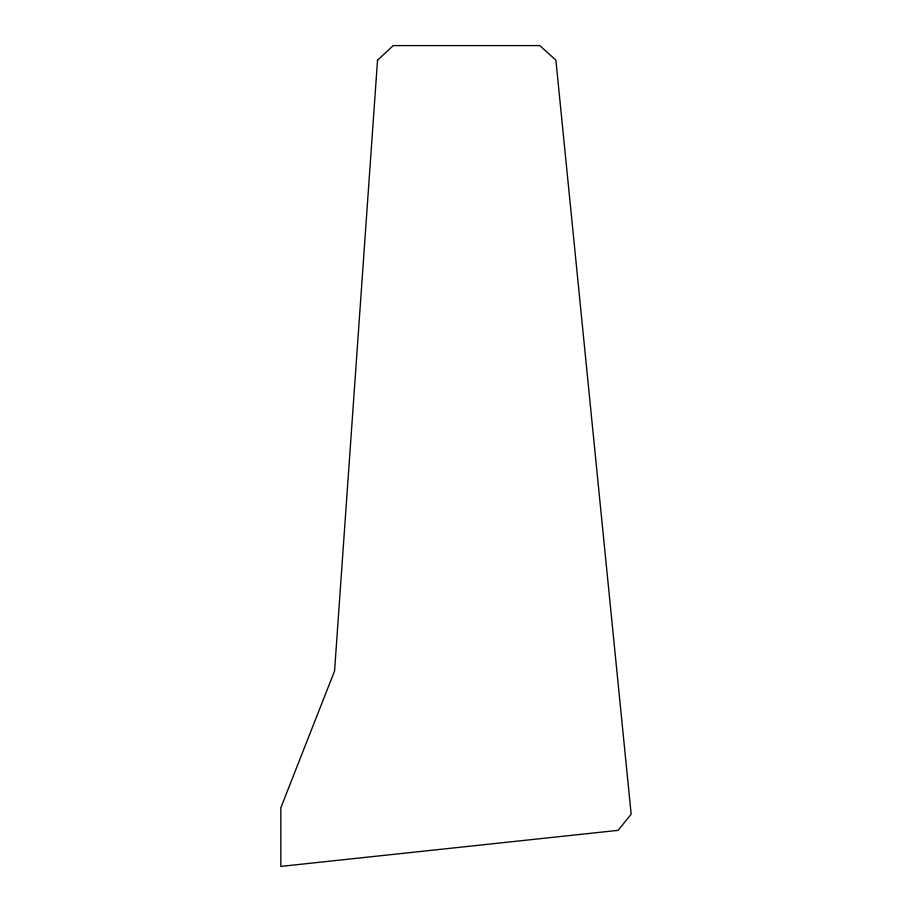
<?xml version="1.0" encoding="UTF-8"?>
<svg xmlns="http://www.w3.org/2000/svg" width="912" height="912" viewBox="0 0 912 912"><rect width="100%" height="100%" fill="white"/><g stroke="black" fill="none" stroke-linecap="round" stroke-linejoin="round"><path stroke-width="1.37" d="M377.522 60.226L334.567 670.97L280.839 807.77L280.839 866.4L618.04 830.365L631.161 814.222L555.898 60.181L539.79 45.6L393.209 45.6L377.522 60.226"/></g></svg>
